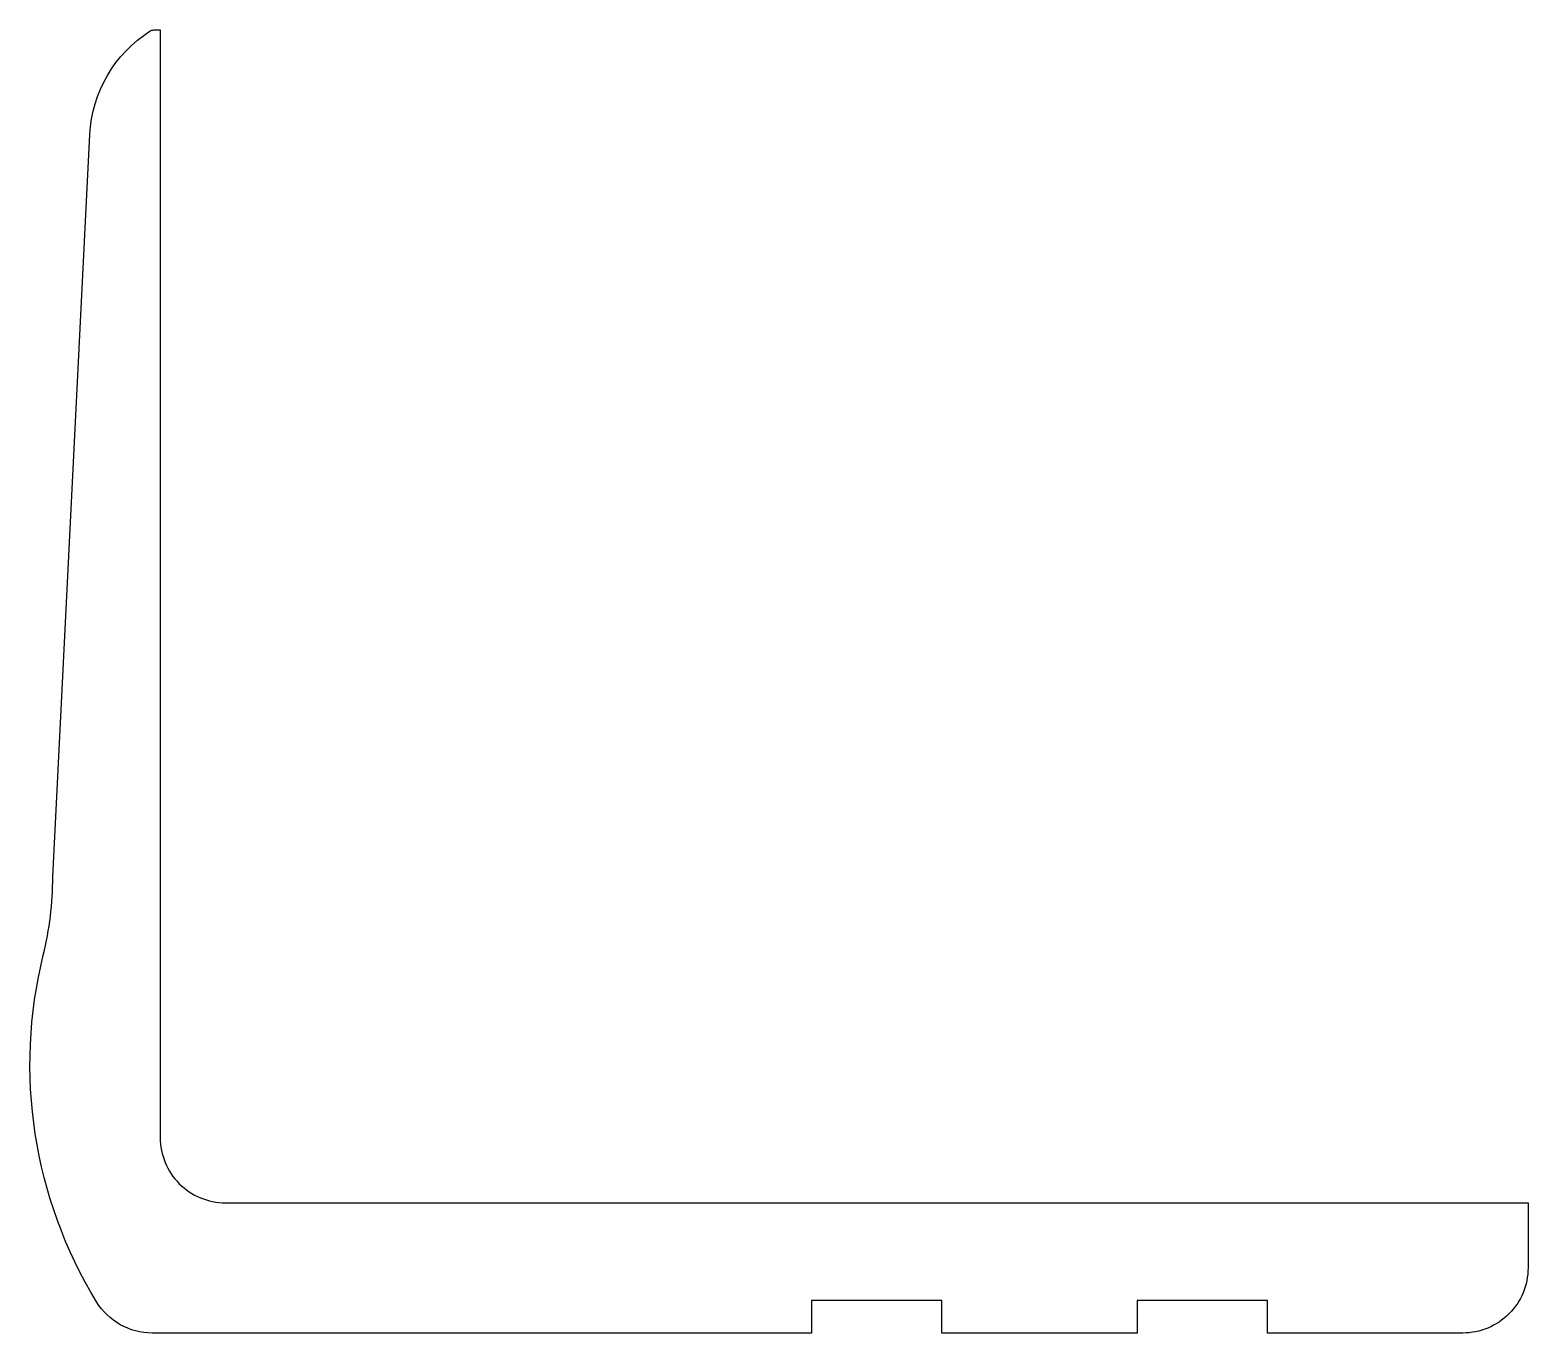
# Model space of a CAD drawing. Extents: x 150.1 to 173.1, y 215.1 to 235.1.
import ezdxf

# ---------------------------------------------------------------- set-up
doc = ezdxf.new("R2010")
doc.units = 0
doc.header["$LTSCALE"] = 15
doc.layers.get('0').update_dxf_attribs({"linetype": 'CONTINUOUS'})

msp = doc.modelspace()

# ---------------------------------------------------------------- linework, layer by layer
msp.add_lwpolyline([(164.068, 215.614), (162.068, 215.614), (162.068, 215.114), (151.946, 215.114, -0.261575), (151.092, 215.593, -0.199988), (150.274, 220.914, 0.060602), (150.42, 222.113), (150.989, 233.507, -0.243619), (151.916, 235.096, -0.142192), (151.969, 235.112), (152.069, 235.112), (152.069, 218.113, 0.414214), (153.069, 217.113), (173.067, 217.113), (173.067, 216.114, -0.414214), (172.067, 215.114), (169.068, 215.114), (169.068, 215.614), (167.068, 215.614), (167.068, 215.114), (164.068, 215.114)], format="xyb", close=True)

doc.saveas('drawing.dxf')
